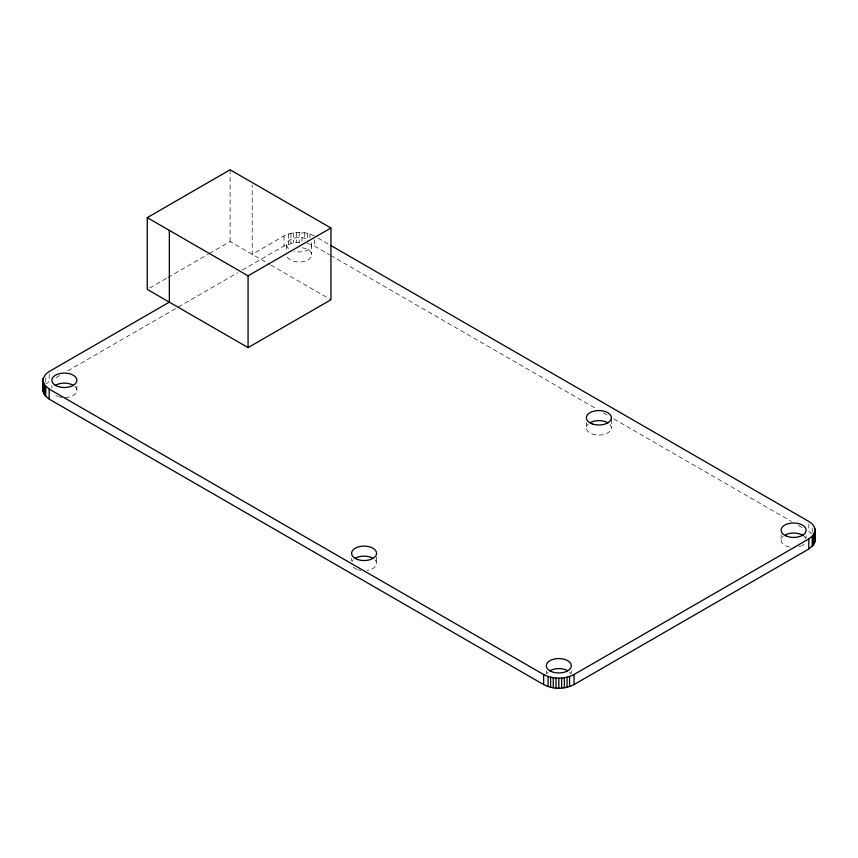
<?xml version="1.0" encoding="UTF-8"?>
<svg xmlns="http://www.w3.org/2000/svg" width="858" height="858" viewBox="0 0 858 858"><rect width="100%" height="100%" fill="white"/><g stroke="black" fill="none" stroke-linecap="round" stroke-linejoin="round"><path stroke-width="0.64" stroke-dasharray="4.29 3.22" d="M45.774 384.137L49.196 381.574L49.196 374.034M149.549 288.074L166.817 278.099M167.964 277.434L208.247 254.183M209.406 253.518L230.116 241.559L269.584 264.339M314.371 235.971C305.051 231.102 293.297 231.102 283.987 235.971L252.22 254.311L252.22 185.21M56.135 377.563L59.599 375.568M67.696 370.892L237.72 272.726M242.342 270.055L283.987 246.021L293.618 242.803L301.984 242.492L301.984 232.443M307.4 243.329L314.371 246.021L329.451 254.729M317.846 237.988L329.451 244.68M330.62 255.405L596.407 408.848M603.367 412.87L609.169 416.227M613.813 418.908L791.398 521.428M798.358 525.45L803.002 528.131M270.742 265.004L330.941 299.764M812.226 534.051L808.804 531.477L808.804 523.948M812.226 527.767L812.226 532.797M806.091 535.714L806.091 538.223M781.145 534.749L781.145 539.768M611.368 419.272L611.368 428.056M586.379 422.565L586.379 427.584M571.321 670.784L571.321 673.294M546.321 670.784L546.321 673.294M376.587 557.142L376.587 563.416M351.587 558.311L351.587 560.821M314.371 239.736L314.371 246.021M311.669 244.605L311.669 254.654M309.92 233.998L309.92 237.773M307.4 233.279L307.4 242.074M304.74 232.765L304.74 240.294M299.174 232.336L299.174 242.385M296.375 232.443L296.375 242.492M293.618 232.765L293.618 242.803M290.948 233.279L290.948 243.329M288.427 233.998L288.427 244.047M286.679 244.884L286.679 251.158M283.987 235.971L283.987 246.021M230.116 169.787L230.116 241.559M76.877 386.239L76.877 390.015M51.898 385.66L51.898 388.17M45.774 377.863L45.774 382.882M311.186 242.75A12.505 7.218 0 0 1 307.389 250.182A12.505 7.218 0 0 1 294.101 251.34M288.47 248.466A12.505 7.218 0 0 1 290.959 239.307A12.505 7.218 0 0 1 307.025 239.125M374.957 559.802A12.505 7.218 0 0 1 367.245 570.356M360.778 570.334A12.505 7.218 0 0 1 357.775 569.605M356.853 569.262A12.505 7.218 0 0 1 351.995 565.197M352.037 561.464A12.505 7.218 0 0 1 353.303 559.727M609.899 424.42A12.505 7.218 0 0 1 598.466 435.038A12.505 7.218 0 0 1 588.266 424.013M74.914 386.454A12.505 7.218 0 0 1 64.961 397.554M61.712 397.393A12.505 7.218 0 0 1 58.644 396.75M57.7 396.439A12.505 7.218 0 0 1 55.963 395.677M302.177 247.78A12.505 7.218 0 0 1 308.183 259.792A12.505 7.218 0 0 1 287.162 256.789M804 544.272A12.505 7.218 0 0 1 801.844 545.688M800.997 546.074A12.505 7.218 0 0 1 799.13 546.728M789.585 547.082A12.505 7.218 0 0 1 783.225 536.239M803.024 535.499A12.505 7.218 0 0 1 805.876 538.856M546.75 673.938A12.505 7.218 0 0 1 548.005 672.2M569.648 672.2A12.505 7.218 0 0 1 570.902 673.938"/><path stroke-width="1.29" d="M330.62 245.356L808.804 521.439L812.226 524.002L814.371 526.994L815.1 530.201L814.918 541.87L813.47 545.002L808.804 549.023L574.013 684.577C564.703 689.446 552.949 689.446 543.629 684.577L49.196 399.12L44.53 395.088L42.9 390.347L43.082 378.678L45.774 374.099L49.196 371.525L169.348 302.155L169.348 230.394M42.9 390.347L43.082 388.728M815.1 530.201L813.47 534.952L808.804 538.974L574.013 674.527C564.703 679.397 552.949 679.397 543.629 674.527L49.196 389.071L44.53 385.049L42.9 380.298M147.254 217.632L230.116 169.787L330.941 228.003L330.941 299.764L248.069 347.608L147.254 289.393L147.254 217.632L248.069 275.836L330.941 228.003M814.918 538.631L815.1 540.25M814.918 528.592L814.918 541.87M814.371 533.419L814.371 543.457M813.47 534.952L813.47 545.002M812.226 536.411L812.226 546.449M808.804 538.974L808.804 549.023M574.013 674.527L574.013 684.577M569.573 676.501L569.573 686.55M567.052 677.219L567.052 687.269M564.382 677.745L564.382 687.784M561.625 678.056L561.625 688.105M558.826 678.163L558.826 688.213M556.016 678.056L556.016 688.105M553.26 677.745L553.26 687.784M550.6 677.219L550.6 687.269M548.08 676.501L548.08 686.55M543.629 674.527L543.629 684.577M248.069 275.836L248.069 347.608M49.196 389.071L49.196 399.12M45.774 386.497L45.774 396.546M44.53 385.049L44.53 395.088M43.629 383.505L43.629 393.554M43.082 378.678L43.082 391.967M590.336 422.554A12.505 7.218 0 0 1 608 422.887M355.298 558.236A12.505 7.218 0 0 1 372.983 558.301M55.148 385.478A12.505 7.218 0 0 1 72.801 385.006M785.381 534.824A12.505 7.218 0 0 1 803.024 535.499M549.989 670.699A12.505 7.218 0 0 1 567.664 670.699M357.775 559.555A12.505 7.218 0 0 0 376.587 553.378A12.505 7.218 0 0 0 357.904 547.061A12.505 7.218 0 0 0 357.775 559.555M592.277 423.906A12.505 7.218 0 0 0 611.368 418.018A12.505 7.218 0 0 0 592.985 411.411A12.505 7.218 0 0 0 592.277 423.906M786.657 536.207A12.505 7.218 0 0 0 806.091 530.684A12.505 7.218 0 0 0 788.094 523.734A12.505 7.218 0 0 0 786.657 536.207M549.989 670.859A12.505 7.218 0 0 0 570.902 667.631A12.505 7.218 0 0 0 555.587 658.794A12.505 7.218 0 0 0 549.989 670.859M55.963 385.628A12.505 7.218 0 0 0 76.598 381.842A12.505 7.218 0 0 0 60.596 373.423A12.505 7.218 0 0 0 55.963 385.628"/></g></svg>
